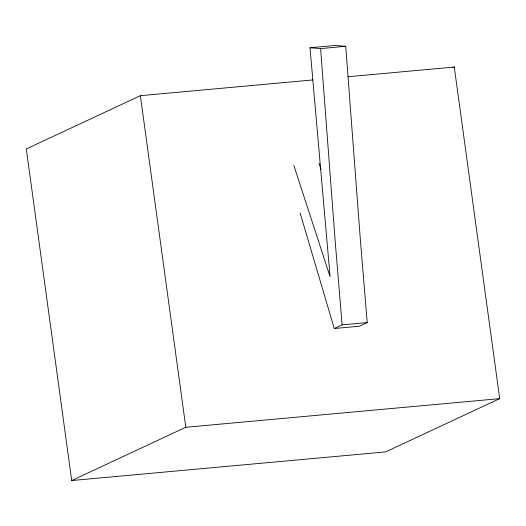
<?xml version="1.0" encoding="UTF-8"?>
<svg xmlns="http://www.w3.org/2000/svg" width="526" height="526" viewBox="0 0 526 526"><rect width="100%" height="100%" fill="white"/><g stroke="black" fill="none" stroke-linecap="round" stroke-linejoin="round"><path stroke-width="0.79" d="M312.858 79.945L140.37 95.679L26.3 148.937L71.72 480.534L385.63 451.9L499.7 398.642L454.28 67.045L348.008 76.743M452.794 67.742L454.28 67.045M300.116 212.977L334.266 328.526L342.097 324.871L367.214 322.576L360.349 239.606L345.727 46.301L335.115 45.466L310.005 47.761L330.104 276.742L293.863 165.493M367.214 322.576L359.376 326.232L334.266 328.526M71.72 480.534L185.796 427.276L499.7 398.642M310.005 47.761L320.61 48.589L345.727 46.301M318.973 163.205L321.005 169.425M140.37 95.679L185.796 427.276M342.097 324.871L335.24 241.894L320.61 48.589"/></g></svg>
